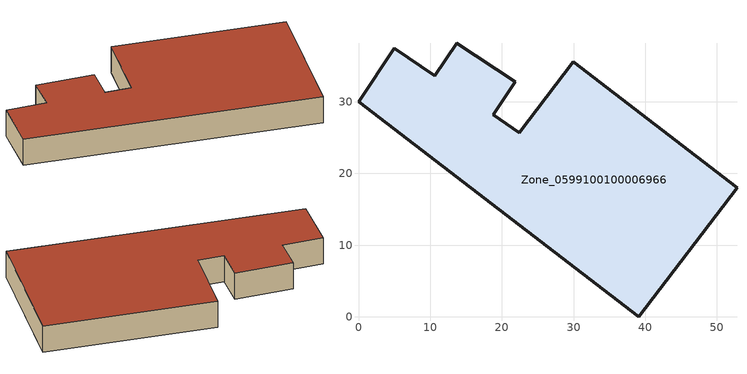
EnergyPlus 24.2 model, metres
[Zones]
Zone_0599100100006966
 floor ground (C_G): 52.79,18.03 39.07,0 0,30.03 5.02,37.45 10.66,33.65 13.73,38.18 21.84,32.76 18.76,28.17 22.39,25.71 29.96,35.58 z1.02
 wall outside (C_F): 52.79,18.03 29.96,35.58 22.39,25.71 18.76,28.17 21.84,32.76 13.73,38.18 10.66,33.65 5.02,37.45 0,30.03 39.07,0 52.79,18.03 z1.02:5.95
 roof outside (C_R): 29.96,35.58 22.39,25.71 18.76,28.17 21.84,32.76 13.73,38.18 10.66,33.65 5.02,37.45 0,30.03 39.07,0 52.79,18.03 z5.95
[BUILDING]
Pand.0599100100006966: North Axis=0; Terrain=City; Loads Convergence Tolerance Value=0.04; Temperature Convergence Tolerance Value=0.4; Solar Distribution=FullExterior; Maximum Number of Warmup Days=25; Minimum Number of Warmup Days=1
[Site:Location]
Rotterdam.The.Hague.AP_ZH_NLD Design_Conditions: Latitude=51.96; Longitude=4.45; Time Zone=1; Elevation=-4.5
[SITE:GROUNDTEMPERATURE:BUILDINGSURFACE]
18, 18, 18, 18, 18, 18, 18, 18, 18, 18, 18, 18
[MATERIAL] Thermal Absorptance=0.9; Solar Absorptance=0.7; Visible Absorptance=0.7
Name | Roughness | Thickness | Conductivity | Density | Specific Heat
G.D.2006-2014 | MediumSmooth | 0.15 | 0.06 | 540 | 1210
F.D.2006-2014 | Rough | 0.3 | 0.12 | 1920 | 840
R.D.2006-2014 | MediumRough | 0.2 | 0.08 | 1500 | 1000
[CONSTRUCTION]
C_G: G.D.2006-2014
C_F: F.D.2006-2014
C_R: R.D.2006-2014
[ZONE]
Zone_0599100100006966: Type=1; Multiplier=1; Ceiling Height=Autocalculate; Volume=Autocalculate; Floor Area=autocalculate; Part of Total Floor Area=Yes
[ZONEINFILTRATION:DESIGNFLOWRATE]
Infil_Zone_0599100100006966: Zone or ZoneList or Space or SpaceList=Zone_0599100100006966; Schedule=AlwaysOn; Design Flow Rate Calculation Method=Flow/Area; Flow Rate per Floor Area=0.0021; Constant Term Coefficient=1; Temperature Term Coefficient=0; Velocity Term Coefficient=0; Velocity Squared Term Coefficient=0
[HVACTEMPLATE:ZONE:IDEALLOADSAIRSYSTEM]
Zone_0599100100006966: Maximum Heating Supply Air Temperature=50; Minimum Cooling Supply Air Temperature=13; Maximum Heating Supply Air Humidity Ratio=0.0156; Minimum Cooling Supply Air Humidity Ratio=0.0077; Heating Limit=NoLimit; Cooling Limit=NoLimit; Dehumidification Control Type=ConstantSensibleHeatRatio; Cooling Sensible Heat Ratio=0.7; Dehumidification Setpoint=60; Humidification Control Type=None; Humidification Setpoint=30; Outdoor Air Method=None; Outdoor Air Flow Rate per Person=0.00944; Outdoor Air Flow Rate per Zone Floor Area=0; Outdoor Air Flow Rate per Zone=0; Demand Controlled Ventilation Type=None; Outdoor Air Economizer Type=NoEconomizer; Heat Recovery Type=None; Sensible Heat Recovery Effectiveness=0.7; Latent Heat Recovery Effectiveness=0.65
[ZONECONTROL:THERMOSTAT]
ThermostatControl_Zone_0599100100006966: Zone or ZoneList=Zone_0599100100006966; Control Type Schedule=DualSetpointControlType; Control 1=Thermostat_Zone_0599100100006966; Temperature Difference Between Cutout And Setpoint=0
[THERMOSTATSETPOINT:DUALSETPOINT]
Thermostat_Zone_0599100100006966: Heating Setpoint Temperature Schedule=HeatingSetpoint_Zone_0599100100006966; Cooling Setpoint Temperature Schedule=CoolingSetpoint_Zone_0599100100006966
[SCHEDULE:COMPACT]
HeatingSetpoint_Zone_0599100100006966: Through: 12/31, For: AllDays, Until: 24:00, 21
CoolingSetpoint_Zone_0599100100006966: Through: 12/31, For: AllDays, Until: 24:00, 24
DualSetpointControlType: Through: 12/31, For: AllDays, Until: 24:00, 4
AlwaysOn: Through: 12/31, For: AllDays, Until: 24:00, 1
